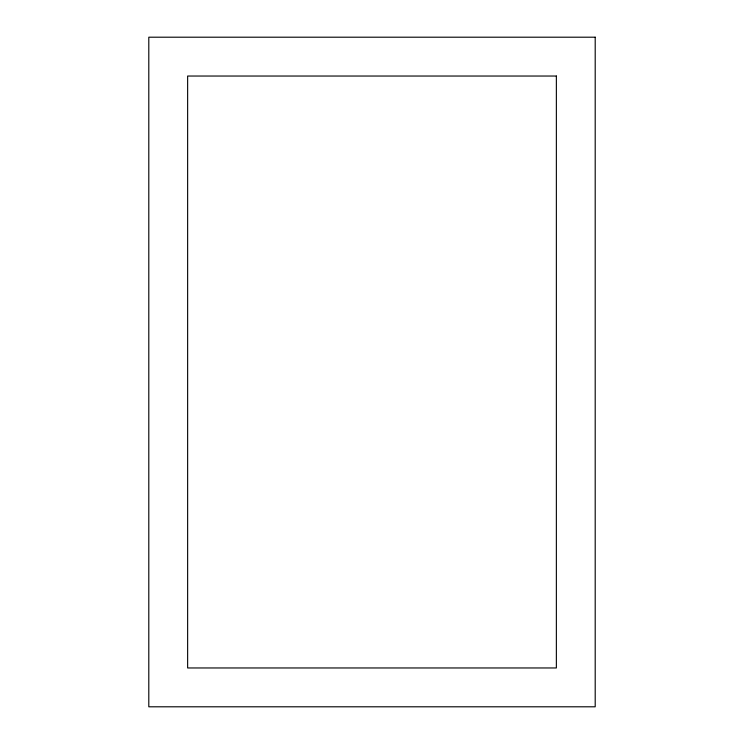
<?xml version="1.0" encoding="UTF-8"?>
<svg xmlns="http://www.w3.org/2000/svg" width="744" height="744" viewBox="0 0 744 744"><rect width="100%" height="100%" fill="white"/><g stroke="black" fill="none" stroke-linecap="round" stroke-linejoin="round"><path stroke-width="1.12" d="M595.2 37.2L148.8 37.2L148.8 706.8L595.2 706.8L595.2 37.2M556.363 76.037L187.637 76.037L187.637 667.963L556.363 667.963L556.363 76.037"/></g></svg>
